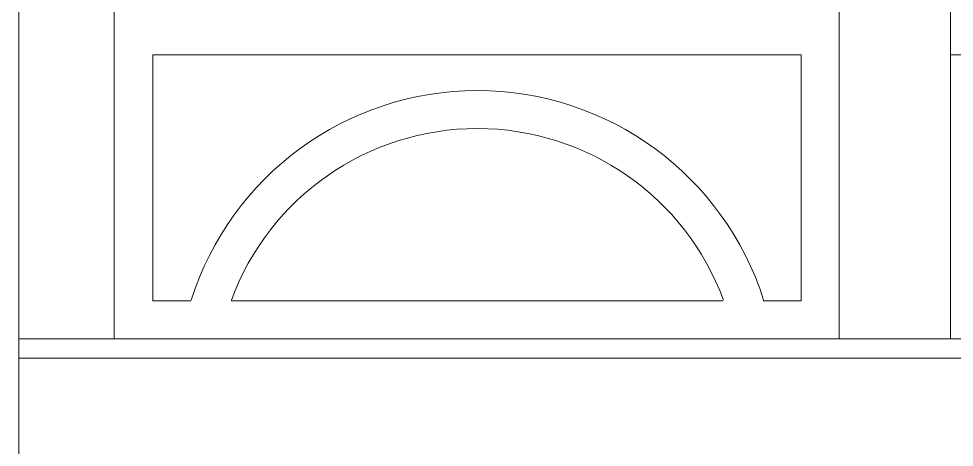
# Model space of a CAD drawing. Header units: millimetres. Extents: x 12512 to 19912, y -26618 to -19877.
# Drawn here: x 13835 to 16284, y -23225 to -22104 of the extents above; entities that cross this region are included whole.
import ezdxf

# ---------------------------------------------------------------- set-up
doc = ezdxf.new("R2010")
doc.units = ezdxf.units.MM
doc.layers.add('A-ALV-___-___-EXI', color=250, linetype='Continuous', lineweight=25)
doc.layers.add('A-COB-___-___-EXI', color=250, linetype='Continuous', lineweight=25)

msp = doc.modelspace()

# ---------------------------------------------------------------- linework, layer by layer
at = {"layer": 'A-ALV-___-___-EXI', "color": 18, "lineweight": 9, "flags": 128}
msp.add_lwpolyline([(18645.6, -22941.7), (18645.6, -26129.5), (18645.6, -25920.1), (13835.3, -25920.1), (13835.3, -26129.5), (13835.3, -22941.7)], dxfattribs=at)
at = {"layer": 'A-COB-___-___-EXI', "color": 18, "lineweight": 9}
for p, q in [((16274.3, -21998.3), (16274.3, -22941.7)), ((14391.7, -22842.3), (15677.8, -22842.3))]:
    msp.add_line(p, q, dxfattribs=at)
at = {"layer": 'A-COB-___-___-EXI', "color": 18, "lineweight": 9, "flags": 128}
for points in [[(16274.3, -22199.2), (18087.1, -22199.2), (18087.1, -22347.3), (18385.4, -22347.3), (18385.4, -22497.5), (18645.6, -22497.5), (18645.6, -22992.5), (18645.6, -22941.7), (13835.3, -22941.7), (13835.3, -22992.5), (18645.6, -22992.5), (13835.3, -22992.5), (13835.3, -21998.3), (14084.9, -21998.3), (14084.9, -22941.7)], [(15982.4, -22941.7), (15982.4, -21998.3), (16274.3, -21998.3), (16274.3, -22097.7)], [(14285.9, -22842.3), (14186.5, -22842.3), (14186.5, -22199.2), (15883, -22199.2), (15883, -22842.3), (15783.6, -22842.3), (15883, -22842.3)]]:
    msp.add_lwpolyline(points, dxfattribs=at)
at = {"layer": 'A-COB-___-___-EXI', "color": 18, "lineweight": 9}
for points in [[(15784.9, -22840.8), (15681.5, -22514.2), (15378.4, -22292.3), (15035.8, -22292.3), (14693.2, -22292.3), (14390.1, -22514.2), (14286.6, -22840.8)], [(15679.8, -22840.6), (15580.3, -22570.9), (15323.3, -22391.7), (15035.8, -22391.7), (14748.3, -22391.7), (14491.3, -22570.9), (14391.8, -22840.6)]]:
    msp.add_open_spline(points, degree=3, knots=[0, 0, 0, 0, 1, 1, 1, 2, 2, 2, 2], dxfattribs=at)

doc.saveas('drawing.dxf')
